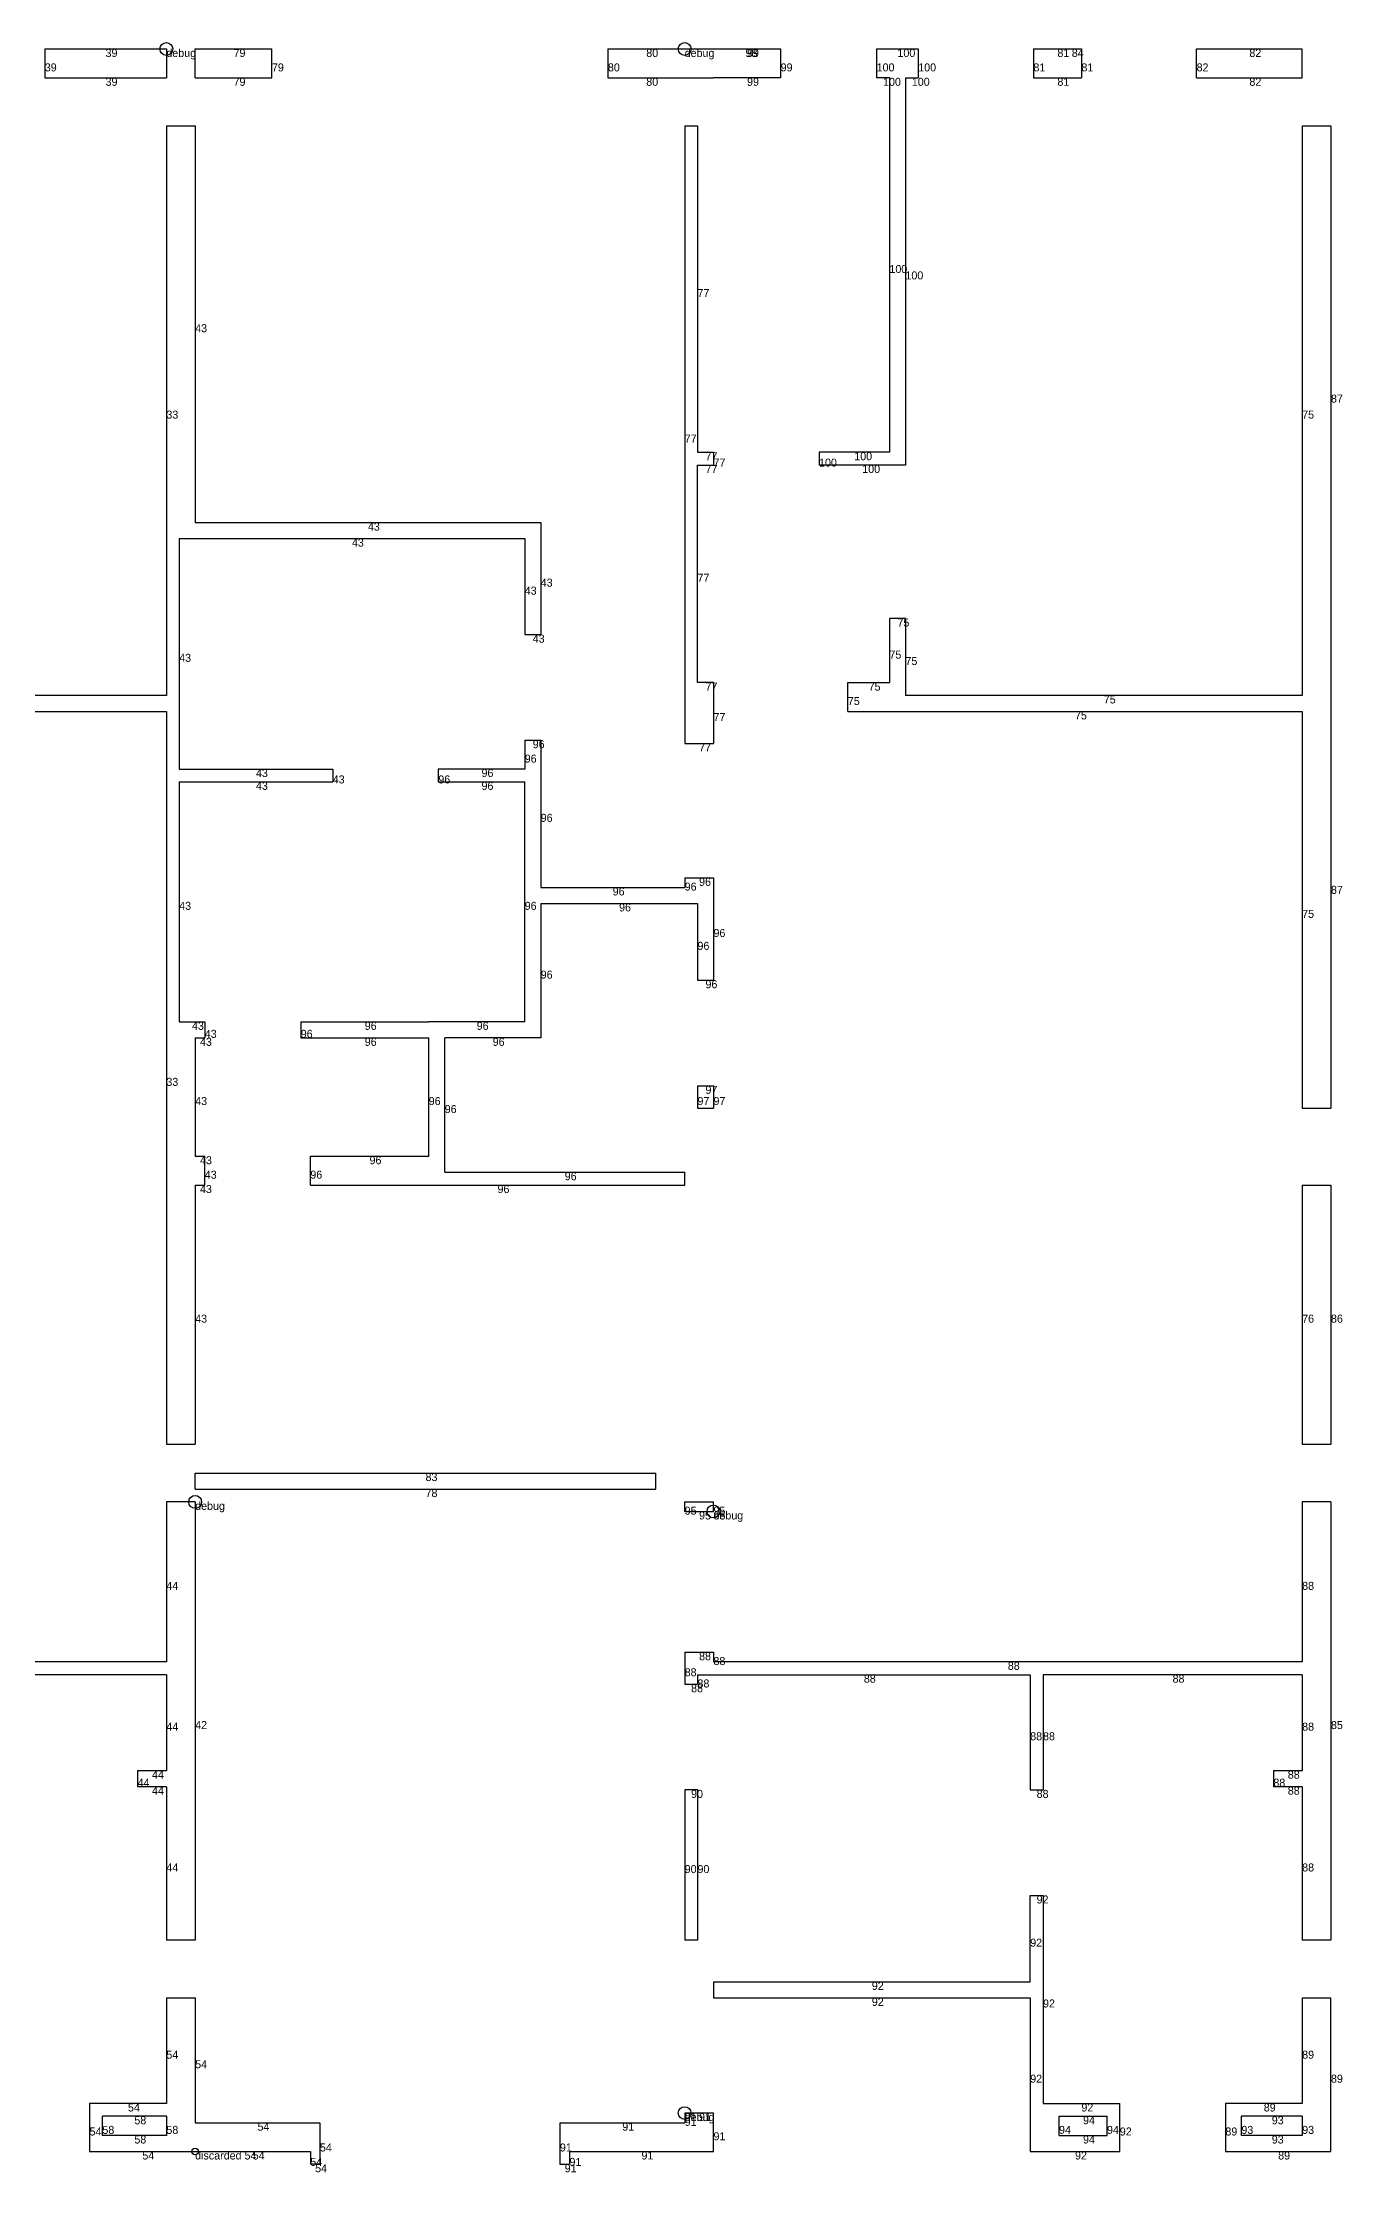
# Model space of a CAD drawing. Header units: metres. Extents: x 234 to 1678, y 437 to 1103.
# Drawn here: x 1271 to 1678, y 437 to 1103 of the extents above; entities that cross this region are included whole.
import ezdxf

# ---------------------------------------------------------------- set-up
doc = ezdxf.new("R2010")
doc.units = ezdxf.units.M
doc.layers.add('WALL_DEBUG', color=7, linetype='Continuous')

msp = doc.modelspace()

# ---------------------------------------------------------------- linework, layer by layer
at = {"layer": 'debug', "color": 2}
for centre in [(1310, 1101), (1472, 1101), (1319, 647), (1481, 644), (1472, 456)]:
    msp.add_circle(centre, 2, dxfattribs=at)
at = {"layer": 'debug', "color": 4}
msp.add_circle((1319, 444), 1, dxfattribs=at)
msp.add_circle((1319, 444), 1, dxfattribs=at)
at = {"layer": 'WALL_DEBUG'}
for p, q in [((1272, 1101), (1310, 1101)), ((1272, 1101), (1272, 1092)), ((1272, 1101), (1310, 1101)), ((1272, 1101), (1272, 1092)), ((1272, 1101), (1310, 1101)), ((1272, 1101), (1272, 1092)), ((1272, 1101), (1310, 1101)), ((1272, 1101), (1272, 1092)), ((1272, 1101), (1310, 1101)), ((1272, 1101), (1272, 1092)), ((1272, 1101), (1310, 1101)), ((1272, 1101), (1272, 1092)), ((1272, 1101), (1310, 1101)), ((1272, 1101), (1272, 1092)), ((1310, 1101), (1310, 1092)), ((1310, 1101), (1310, 1092)), ((1310, 1101), (1310, 1092)), ((1310, 1101), (1310, 1092)), ((1310, 1101), (1310, 1092)), ((1310, 1101), (1310, 1092)), ((1319, 1101), (1343, 1101)), ((1319, 1092), (1319, 1101)), ((1319, 1101), (1343, 1101)), ((1319, 1092), (1319, 1101)), ((1319, 1101), (1343, 1101)), ((1319, 1092), (1319, 1101)), ((1319, 1101), (1343, 1101)), ((1319, 1092), (1319, 1101)), ((1319, 1101), (1343, 1101)), ((1319, 1092), (1319, 1101)), ((1319, 1101), (1343, 1101)), ((1319, 1092), (1319, 1101)), ((1319, 1101), (1343, 1101)), ((1343, 1092), (1343, 1101)), ((1343, 1092), (1343, 1101)), ((1343, 1092), (1343, 1101)), ((1343, 1092), (1343, 1101)), ((1343, 1092), (1343, 1101)), ((1343, 1092), (1343, 1101)), ((1343, 1092), (1343, 1101)), ((1448, 1101), (1472, 1101)), ((1448, 1101), (1448, 1092)), ((1448, 1101), (1472, 1101)), ((1448, 1101), (1448, 1092)), ((1448, 1101), (1472, 1101)), ((1448, 1101), (1448, 1092)), ((1448, 1101), (1472, 1101)), ((1448, 1101), (1448, 1092)), ((1448, 1101), (1472, 1101)), ((1448, 1101), (1448, 1092)), ((1448, 1101), (1472, 1101)), ((1448, 1101), (1448, 1092)), ((1448, 1101), (1472, 1101)), ((1448, 1101), (1448, 1092)), ((1472, 1101), (1481, 1101)), ((1472, 1101), (1481, 1101)), ((1472, 1101), (1481, 1101)), ((1472, 1101), (1481, 1101)), ((1472, 1101), (1481, 1101)), ((1472, 1101), (1481, 1101)), ((1481, 1101), (1502, 1101)), ((1481, 1101), (1502, 1101)), ((1481, 1101), (1502, 1101)), ((1481, 1101), (1502, 1101)), ((1481, 1101), (1502, 1101)), ((1481, 1101), (1502, 1101)), ((1481, 1101), (1502, 1101)), ((1491, 1101), (1491, 1101)), ((1491, 1101), (1491, 1101)), ((1491, 1101), (1491, 1101)), ((1491, 1101), (1491, 1101)), ((1491, 1101), (1491, 1101)), ((1491, 1101), (1491, 1101)), ((1491, 1101), (1491, 1101)), ((1502, 1101), (1502, 1092)), ((1502, 1101), (1502, 1092)), ((1502, 1101), (1502, 1092)), ((1502, 1101), (1502, 1092)), ((1502, 1101), (1502, 1092)), ((1502, 1101), (1502, 1092)), ((1502, 1101), (1502, 1092)), ((1532, 1101), (1532, 1092)), ((1532, 1101), (1545, 1101)), ((1532, 1101), (1532, 1092)), ((1532, 1101), (1545, 1101)), ((1532, 1101), (1532, 1092)), ((1532, 1101), (1545, 1101)), ((1532, 1101), (1532, 1092)), ((1532, 1101), (1545, 1101)), ((1532, 1101), (1532, 1092)), ((1532, 1101), (1545, 1101)), ((1532, 1101), (1532, 1092)), ((1532, 1101), (1545, 1101)), ((1532, 1101), (1532, 1092)), ((1532, 1101), (1545, 1101)), ((1545, 1101), (1545, 1092)), ((1545, 1101), (1545, 1092)), ((1545, 1101), (1545, 1092)), ((1545, 1101), (1545, 1092)), ((1545, 1101), (1545, 1092)), ((1545, 1101), (1545, 1092)), ((1545, 1101), (1545, 1092)), ((1581, 1101), (1581, 1092)), ((1581, 1101), (1596, 1101)), ((1581, 1101), (1581, 1092)), ((1581, 1101), (1596, 1101)), ((1581, 1101), (1581, 1092)), ((1581, 1101), (1596, 1101)), ((1581, 1101), (1581, 1092)), ((1581, 1101), (1596, 1101)), ((1581, 1101), (1581, 1092)), ((1581, 1101), (1596, 1101)), ((1581, 1101), (1581, 1092)), ((1581, 1101), (1596, 1101)), ((1581, 1101), (1581, 1092)), ((1581, 1101), (1596, 1101)), ((1593, 1101), (1593, 1101)), ((1593, 1101), (1593, 1101)), ((1593, 1101), (1593, 1101)), ((1593, 1101), (1593, 1101)), ((1593, 1101), (1593, 1101)), ((1593, 1101), (1593, 1101)), ((1593, 1101), (1593, 1101)), ((1596, 1101), (1596, 1092)), ((1596, 1101), (1596, 1092)), ((1596, 1101), (1596, 1092)), ((1596, 1101), (1596, 1092)), ((1596, 1101), (1596, 1092)), ((1596, 1101), (1596, 1092)), ((1596, 1101), (1596, 1092)), ((1632, 1092), (1632, 1101)), ((1632, 1101), (1665, 1101)), ((1632, 1092), (1632, 1101)), ((1632, 1101), (1665, 1101)), ((1632, 1092), (1632, 1101)), ((1632, 1101), (1665, 1101)), ((1632, 1092), (1632, 1101)), ((1632, 1101), (1665, 1101)), ((1632, 1092), (1632, 1101)), ((1632, 1101), (1665, 1101)), ((1632, 1092), (1632, 1101)), ((1632, 1101), (1665, 1101)), ((1632, 1092), (1632, 1101)), ((1632, 1101), (1665, 1101)), ((1665, 1092), (1665, 1101)), ((1665, 1092), (1665, 1101)), ((1665, 1092), (1665, 1101)), ((1665, 1092), (1665, 1101)), ((1665, 1092), (1665, 1101)), ((1665, 1092), (1665, 1101)), ((1272, 1092), (1310, 1092)), ((1272, 1092), (1310, 1092)), ((1272, 1092), (1310, 1092)), ((1272, 1092), (1310, 1092)), ((1272, 1092), (1310, 1092)), ((1272, 1092), (1310, 1092)), ((1272, 1092), (1310, 1092)), ((1319, 1092), (1343, 1092)), ((1319, 1092), (1343, 1092)), ((1319, 1092), (1343, 1092)), ((1319, 1092), (1343, 1092)), ((1319, 1092), (1343, 1092)), ((1319, 1092), (1343, 1092)), ((1319, 1092), (1343, 1092)), ((1448, 1092), (1472, 1092)), ((1448, 1092), (1472, 1092)), ((1448, 1092), (1472, 1092)), ((1448, 1092), (1472, 1092)), ((1448, 1092), (1472, 1092)), ((1448, 1092), (1472, 1092)), ((1448, 1092), (1472, 1092)), ((1472, 1092), (1481, 1092)), ((1472, 1092), (1481, 1092)), ((1472, 1092), (1481, 1092)), ((1472, 1092), (1481, 1092)), ((1472, 1092), (1481, 1092)), ((1472, 1092), (1481, 1092)), ((1502, 1092), (1481, 1092)), ((1502, 1092), (1481, 1092)), ((1502, 1092), (1481, 1092)), ((1502, 1092), (1481, 1092)), ((1502, 1092), (1481, 1092)), ((1502, 1092), (1481, 1092)), ((1502, 1092), (1481, 1092)), ((1536, 1092), (1532, 1092)), ((1536, 1092), (1532, 1092)), ((1536, 1092), (1532, 1092)), ((1536, 1092), (1532, 1092)), ((1536, 1092), (1532, 1092)), ((1536, 1092), (1532, 1092)), ((1536, 1092), (1532, 1092)), ((1536, 1092), (1536, 975)), ((1536, 1092), (1536, 975)), ((1536, 1092), (1536, 975)), ((1536, 1092), (1536, 975)), ((1536, 1092), (1536, 975)), ((1536, 1092), (1536, 975)), ((1536, 1092), (1536, 975)), ((1541, 1092), (1541, 971)), ((1541, 1092), (1545, 1092)), ((1541, 1092), (1541, 971)), ((1541, 1092), (1545, 1092)), ((1541, 1092), (1541, 971)), ((1541, 1092), (1545, 1092)), ((1541, 1092), (1541, 971)), ((1541, 1092), (1545, 1092)), ((1541, 1092), (1541, 971)), ((1541, 1092), (1545, 1092)), ((1541, 1092), (1541, 971)), ((1541, 1092), (1545, 1092)), ((1541, 1092), (1541, 971)), ((1541, 1092), (1545, 1092)), ((1581, 1092), (1596, 1092)), ((1581, 1092), (1596, 1092)), ((1581, 1092), (1596, 1092)), ((1581, 1092), (1596, 1092)), ((1581, 1092), (1596, 1092)), ((1581, 1092), (1596, 1092)), ((1581, 1092), (1596, 1092)), ((1632, 1092), (1665, 1092)), ((1632, 1092), (1665, 1092)), ((1632, 1092), (1665, 1092)), ((1632, 1092), (1665, 1092)), ((1632, 1092), (1665, 1092)), ((1632, 1092), (1665, 1092)), ((1632, 1092), (1665, 1092)), ((1310, 1077), (1310, 899)), ((1310, 1077), (1310, 899)), ((1310, 1077), (1319, 1077)), ((1310, 1077), (1310, 899)), ((1310, 1077), (1319, 1077)), ((1310, 1077), (1310, 899)), ((1310, 1077), (1319, 1077)), ((1310, 1077), (1310, 899)), ((1310, 1077), (1319, 1077)), ((1310, 1077), (1310, 899)), ((1310, 1077), (1319, 1077)), ((1310, 1077), (1310, 899)), ((1310, 1077), (1319, 1077)), ((1319, 1077), (1319, 953)), ((1319, 1077), (1319, 953)), ((1319, 1077), (1319, 953)), ((1319, 1077), (1319, 953)), ((1319, 1077), (1319, 953)), ((1319, 1077), (1319, 953)), ((1319, 1077), (1319, 953)), ((1472, 1077), (1472, 884)), ((1472, 1077), (1472, 884)), ((1472, 1077), (1476, 1077)), ((1472, 1077), (1472, 884)), ((1472, 1077), (1476, 1077)), ((1472, 1077), (1472, 884)), ((1472, 1077), (1476, 1077)), ((1472, 1077), (1472, 884)), ((1472, 1077), (1476, 1077)), ((1472, 1077), (1472, 884)), ((1472, 1077), (1476, 1077)), ((1472, 1077), (1472, 884)), ((1472, 1077), (1476, 1077)), ((1476, 1077), (1476, 975)), ((1476, 1077), (1476, 975)), ((1476, 1077), (1476, 975)), ((1476, 1077), (1476, 975)), ((1476, 1077), (1476, 975)), ((1476, 1077), (1476, 975)), ((1476, 1077), (1476, 975)), ((1665, 1077), (1665, 899)), ((1665, 1077), (1665, 899)), ((1665, 1077), (1674, 1077)), ((1665, 1077), (1665, 899)), ((1665, 1077), (1674, 1077)), ((1665, 1077), (1665, 899)), ((1665, 1077), (1674, 1077)), ((1665, 1077), (1665, 899)), ((1665, 1077), (1674, 1077)), ((1665, 1077), (1665, 899)), ((1665, 1077), (1674, 1077)), ((1665, 1077), (1665, 899)), ((1665, 1077), (1674, 1077)), ((1674, 1077), (1674, 909)), ((1674, 1077), (1674, 909)), ((1674, 1077), (1674, 909)), ((1674, 1077), (1674, 909)), ((1674, 1077), (1674, 909)), ((1674, 1077), (1674, 909)), ((1674, 1077), (1674, 909)), ((1476, 975), (1481, 975)), ((1476, 975), (1481, 975)), ((1476, 975), (1481, 975)), ((1476, 975), (1481, 975)), ((1476, 975), (1481, 975)), ((1476, 975), (1481, 975)), ((1476, 975), (1481, 975)), ((1481, 975), (1481, 971)), ((1481, 975), (1481, 971)), ((1481, 975), (1481, 971)), ((1481, 975), (1481, 971)), ((1481, 975), (1481, 971)), ((1481, 975), (1481, 971)), ((1481, 975), (1481, 971)), ((1536, 975), (1514, 975)), ((1514, 975), (1514, 971)), ((1536, 975), (1514, 975)), ((1514, 975), (1514, 971)), ((1536, 975), (1514, 975)), ((1514, 975), (1514, 971)), ((1536, 975), (1514, 975)), ((1514, 975), (1514, 971)), ((1536, 975), (1514, 975)), ((1514, 975), (1514, 971)), ((1536, 975), (1514, 975)), ((1514, 975), (1514, 971)), ((1536, 975), (1514, 975)), ((1514, 975), (1514, 971)), ((1476, 903), (1476, 971)), ((1476, 971), (1481, 971)), ((1476, 903), (1476, 971)), ((1476, 971), (1481, 971)), ((1476, 903), (1476, 971)), ((1476, 971), (1481, 971)), ((1476, 903), (1476, 971)), ((1476, 971), (1481, 971)), ((1476, 903), (1476, 971)), ((1476, 971), (1481, 971)), ((1476, 903), (1476, 971)), ((1476, 971), (1481, 971)), ((1476, 903), (1476, 971)), ((1476, 971), (1481, 971)), ((1541, 971), (1514, 971)), ((1541, 971), (1514, 971)), ((1541, 971), (1514, 971)), ((1541, 971), (1514, 971)), ((1541, 971), (1514, 971)), ((1541, 971), (1514, 971)), ((1541, 971), (1514, 971)), ((1319, 953), (1427, 953)), ((1319, 953), (1427, 953)), ((1319, 953), (1427, 953)), ((1319, 953), (1427, 953)), ((1319, 953), (1427, 953)), ((1319, 953), (1427, 953)), ((1319, 953), (1427, 953)), ((1427, 953), (1427, 918)), ((1427, 953), (1427, 918)), ((1427, 953), (1427, 918)), ((1427, 953), (1427, 918)), ((1427, 953), (1427, 918)), ((1427, 953), (1427, 918)), ((1427, 953), (1427, 918)), ((1314, 948), (1314, 876)), ((1314, 948), (1422, 948)), ((1314, 948), (1314, 876)), ((1314, 948), (1422, 948)), ((1314, 948), (1314, 876)), ((1314, 948), (1422, 948)), ((1314, 948), (1314, 876)), ((1314, 948), (1422, 948)), ((1314, 948), (1314, 876)), ((1314, 948), (1422, 948)), ((1314, 948), (1314, 876)), ((1314, 948), (1422, 948)), ((1314, 948), (1314, 876)), ((1314, 948), (1422, 948)), ((1422, 948), (1422, 918)), ((1422, 948), (1422, 918)), ((1422, 948), (1422, 918)), ((1422, 948), (1422, 918)), ((1422, 948), (1422, 918)), ((1422, 948), (1422, 918)), ((1422, 948), (1422, 918)), ((1541, 923), (1536, 923)), ((1536, 923), (1536, 903)), ((1541, 923), (1536, 923)), ((1536, 923), (1536, 903)), ((1541, 923), (1536, 923)), ((1536, 923), (1536, 903)), ((1541, 923), (1536, 923)), ((1536, 923), (1536, 903)), ((1541, 923), (1536, 923)), ((1536, 923), (1536, 903)), ((1541, 923), (1536, 923)), ((1536, 923), (1536, 903)), ((1541, 923), (1536, 923)), ((1536, 923), (1536, 903)), ((1541, 923), (1541, 899)), ((1541, 923), (1541, 899)), ((1541, 923), (1541, 899)), ((1541, 923), (1541, 899)), ((1541, 923), (1541, 899)), ((1541, 923), (1541, 899)), ((1541, 923), (1541, 899)), ((1422, 918), (1427, 918)), ((1422, 918), (1427, 918)), ((1422, 918), (1427, 918)), ((1422, 918), (1427, 918)), ((1422, 918), (1427, 918)), ((1422, 918), (1427, 918)), ((1422, 918), (1427, 918)), ((1674, 909), (1674, 770)), ((1674, 909), (1674, 770)), ((1674, 909), (1674, 770)), ((1674, 909), (1674, 770)), ((1674, 909), (1674, 770)), ((1674, 909), (1674, 770)), ((1674, 909), (1674, 770)), ((1310, 899), (1181, 899)), ((1310, 899), (1181, 899)), ((1310, 899), (1181, 899)), ((1310, 899), (1181, 899)), ((1310, 899), (1181, 899)), ((1310, 899), (1181, 899)), ((1310, 899), (1181, 899)), ((1481, 903), (1476, 903)), ((1481, 903), (1476, 903)), ((1481, 903), (1476, 903)), ((1481, 903), (1476, 903)), ((1481, 903), (1476, 903)), ((1481, 903), (1476, 903)), ((1481, 903), (1476, 903)), ((1481, 903), (1481, 884)), ((1481, 903), (1481, 884)), ((1481, 903), (1481, 884)), ((1481, 903), (1481, 884)), ((1481, 903), (1481, 884)), ((1481, 903), (1481, 884)), ((1481, 903), (1481, 884)), ((1523, 894), (1523, 903)), ((1523, 903), (1536, 903)), ((1523, 894), (1523, 903)), ((1523, 903), (1536, 903)), ((1523, 894), (1523, 903)), ((1523, 903), (1536, 903)), ((1523, 894), (1523, 903)), ((1523, 903), (1536, 903)), ((1523, 894), (1523, 903)), ((1523, 903), (1536, 903)), ((1523, 894), (1523, 903)), ((1523, 903), (1536, 903)), ((1523, 894), (1523, 903)), ((1523, 903), (1536, 903)), ((1665, 899), (1541, 899)), ((1665, 899), (1541, 899)), ((1665, 899), (1541, 899)), ((1665, 899), (1541, 899)), ((1665, 899), (1541, 899)), ((1665, 899), (1541, 899)), ((1665, 899), (1541, 899)), ((1163, 894), (1310, 894)), ((1163, 894), (1310, 894)), ((1163, 894), (1310, 894)), ((1163, 894), (1310, 894)), ((1163, 894), (1310, 894)), ((1163, 894), (1310, 894)), ((1163, 894), (1310, 894)), ((1310, 894), (1310, 665)), ((1310, 894), (1310, 665)), ((1310, 894), (1310, 665)), ((1310, 894), (1310, 665)), ((1310, 894), (1310, 665)), ((1310, 894), (1310, 665)), ((1310, 894), (1310, 665)), ((1523, 894), (1665, 894)), ((1523, 894), (1665, 894)), ((1523, 894), (1665, 894)), ((1523, 894), (1665, 894)), ((1523, 894), (1665, 894)), ((1523, 894), (1665, 894)), ((1523, 894), (1665, 894)), ((1665, 894), (1665, 770)), ((1665, 894), (1665, 770)), ((1665, 894), (1665, 770)), ((1665, 894), (1665, 770)), ((1665, 894), (1665, 770)), ((1665, 894), (1665, 770)), ((1665, 894), (1665, 770)), ((1422, 885), (1422, 876)), ((1422, 885), (1427, 885)), ((1422, 885), (1422, 876)), ((1422, 885), (1427, 885)), ((1422, 885), (1422, 876)), ((1422, 885), (1427, 885)), ((1422, 885), (1422, 876)), ((1422, 885), (1427, 885)), ((1422, 885), (1422, 876)), ((1422, 885), (1427, 885)), ((1422, 885), (1422, 876)), ((1422, 885), (1427, 885)), ((1422, 885), (1422, 876)), ((1422, 885), (1427, 885)), ((1427, 885), (1427, 839)), ((1427, 885), (1427, 839)), ((1427, 885), (1427, 839)), ((1427, 885), (1427, 839)), ((1427, 885), (1427, 839)), ((1427, 885), (1427, 839)), ((1427, 885), (1427, 839)), ((1472, 884), (1481, 884)), ((1472, 884), (1481, 884)), ((1472, 884), (1481, 884)), ((1472, 884), (1481, 884)), ((1472, 884), (1481, 884)), ((1472, 884), (1481, 884)), ((1472, 884), (1481, 884)), ((1314, 876), (1362, 876)), ((1314, 876), (1362, 876)), ((1314, 876), (1362, 876)), ((1314, 876), (1362, 876)), ((1314, 876), (1362, 876)), ((1314, 876), (1362, 876)), ((1314, 876), (1362, 876)), ((1314, 872), (1314, 797)), ((1314, 872), (1362, 872)), ((1314, 872), (1314, 797)), ((1314, 872), (1362, 872)), ((1314, 872), (1314, 797)), ((1314, 872), (1362, 872)), ((1314, 872), (1314, 797)), ((1314, 872), (1362, 872)), ((1314, 872), (1314, 797)), ((1314, 872), (1362, 872)), ((1314, 872), (1314, 797)), ((1314, 872), (1362, 872)), ((1314, 872), (1314, 797)), ((1314, 872), (1362, 872)), ((1362, 876), (1362, 872)), ((1362, 876), (1362, 872)), ((1362, 876), (1362, 872)), ((1362, 876), (1362, 872)), ((1362, 876), (1362, 872)), ((1362, 876), (1362, 872)), ((1362, 876), (1362, 872)), ((1422, 876), (1395, 876)), ((1395, 876), (1395, 872)), ((1422, 876), (1395, 876)), ((1395, 876), (1395, 872)), ((1422, 876), (1395, 876)), ((1395, 876), (1395, 872)), ((1422, 876), (1395, 876)), ((1395, 876), (1395, 872)), ((1422, 876), (1395, 876)), ((1395, 876), (1395, 872)), ((1422, 876), (1395, 876)), ((1395, 876), (1395, 872)), ((1422, 876), (1395, 876)), ((1395, 876), (1395, 872)), ((1395, 872), (1422, 872)), ((1395, 872), (1422, 872)), ((1395, 872), (1422, 872)), ((1395, 872), (1422, 872)), ((1395, 872), (1422, 872)), ((1395, 872), (1422, 872)), ((1395, 872), (1422, 872)), ((1422, 797), (1422, 872)), ((1422, 797), (1422, 872)), ((1422, 797), (1422, 872)), ((1422, 797), (1422, 872)), ((1422, 797), (1422, 872)), ((1422, 797), (1422, 872)), ((1422, 797), (1422, 872)), ((1427, 839), (1472, 839)), ((1427, 839), (1472, 839)), ((1427, 839), (1472, 839)), ((1427, 839), (1472, 839)), ((1427, 839), (1472, 839)), ((1427, 839), (1472, 839)), ((1427, 839), (1472, 839)), ((1472, 842), (1472, 839)), ((1472, 842), (1481, 842)), ((1472, 842), (1472, 839)), ((1472, 842), (1481, 842)), ((1472, 842), (1472, 839)), ((1472, 842), (1481, 842)), ((1472, 842), (1472, 839)), ((1472, 842), (1481, 842)), ((1472, 842), (1472, 839)), ((1472, 842), (1481, 842)), ((1472, 842), (1472, 839)), ((1472, 842), (1481, 842)), ((1472, 842), (1472, 839)), ((1472, 842), (1481, 842)), ((1481, 842), (1481, 810)), ((1481, 842), (1481, 810)), ((1481, 842), (1481, 810)), ((1481, 842), (1481, 810)), ((1481, 842), (1481, 810)), ((1481, 842), (1481, 810)), ((1481, 842), (1481, 810)), ((1427, 834), (1427, 792)), ((1427, 834), (1476, 834)), ((1427, 834), (1427, 792)), ((1427, 834), (1476, 834)), ((1427, 834), (1427, 792)), ((1427, 834), (1476, 834)), ((1427, 834), (1427, 792)), ((1427, 834), (1476, 834)), ((1427, 834), (1427, 792)), ((1427, 834), (1476, 834)), ((1427, 834), (1427, 792)), ((1427, 834), (1476, 834)), ((1427, 834), (1427, 792)), ((1427, 834), (1476, 834)), ((1476, 834), (1476, 810)), ((1476, 834), (1476, 810)), ((1476, 834), (1476, 810)), ((1476, 834), (1476, 810)), ((1476, 834), (1476, 810)), ((1476, 834), (1476, 810)), ((1476, 834), (1476, 810)), ((1476, 810), (1481, 810)), ((1476, 810), (1481, 810)), ((1476, 810), (1481, 810)), ((1476, 810), (1481, 810)), ((1476, 810), (1481, 810)), ((1476, 810), (1481, 810)), ((1476, 810), (1481, 810)), ((1314, 797), (1322, 797)), ((1314, 797), (1322, 797)), ((1314, 797), (1322, 797)), ((1314, 797), (1322, 797)), ((1314, 797), (1322, 797)), ((1314, 797), (1322, 797)), ((1314, 797), (1322, 797)), ((1319, 792), (1319, 755)), ((1319, 792), (1322, 792)), ((1319, 792), (1319, 755)), ((1319, 792), (1322, 792)), ((1319, 792), (1319, 755)), ((1319, 792), (1322, 792)), ((1319, 792), (1319, 755)), ((1319, 792), (1322, 792)), ((1319, 792), (1319, 755)), ((1319, 792), (1322, 792)), ((1319, 792), (1319, 755)), ((1319, 792), (1322, 792)), ((1319, 792), (1319, 755)), ((1319, 792), (1322, 792)), ((1322, 797), (1322, 792)), ((1322, 797), (1322, 792)), ((1322, 797), (1322, 792)), ((1322, 797), (1322, 792)), ((1322, 797), (1322, 792)), ((1322, 797), (1322, 792)), ((1322, 797), (1322, 792)), ((1352, 797), (1392, 797)), ((1352, 797), (1352, 792)), ((1352, 797), (1392, 797)), ((1352, 797), (1352, 792)), ((1352, 797), (1392, 797)), ((1352, 797), (1352, 792)), ((1352, 797), (1392, 797)), ((1352, 797), (1352, 792)), ((1352, 797), (1392, 797)), ((1352, 797), (1352, 792)), ((1352, 797), (1392, 797)), ((1352, 797), (1352, 792)), ((1352, 797), (1392, 797)), ((1352, 797), (1352, 792)), ((1352, 792), (1392, 792)), ((1352, 792), (1392, 792)), ((1352, 792), (1392, 792)), ((1352, 792), (1392, 792)), ((1352, 792), (1392, 792)), ((1352, 792), (1392, 792)), ((1352, 792), (1392, 792)), ((1422, 797), (1392, 797)), ((1422, 797), (1392, 797)), ((1422, 797), (1392, 797)), ((1422, 797), (1392, 797)), ((1422, 797), (1392, 797)), ((1422, 797), (1392, 797)), ((1422, 797), (1392, 797)), ((1392, 755), (1392, 792)), ((1392, 755), (1392, 792)), ((1392, 755), (1392, 792)), ((1392, 755), (1392, 792)), ((1392, 755), (1392, 792)), ((1392, 755), (1392, 792)), ((1392, 755), (1392, 792)), ((1427, 792), (1397, 792)), ((1397, 750), (1397, 792)), ((1427, 792), (1397, 792)), ((1397, 750), (1397, 792)), ((1427, 792), (1397, 792)), ((1397, 750), (1397, 792)), ((1427, 792), (1397, 792)), ((1397, 750), (1397, 792)), ((1427, 792), (1397, 792)), ((1397, 750), (1397, 792)), ((1427, 792), (1397, 792)), ((1397, 750), (1397, 792)), ((1427, 792), (1397, 792)), ((1397, 750), (1397, 792)), ((1476, 777), (1476, 770)), ((1476, 777), (1481, 777)), ((1476, 777), (1476, 770)), ((1476, 777), (1481, 777)), ((1476, 777), (1476, 770)), ((1476, 777), (1481, 777)), ((1476, 777), (1476, 770)), ((1476, 777), (1481, 777)), ((1476, 777), (1476, 770)), ((1476, 777), (1481, 777)), ((1476, 777), (1476, 770)), ((1476, 777), (1481, 777)), ((1476, 777), (1476, 770)), ((1476, 777), (1481, 777)), ((1481, 777), (1481, 770)), ((1481, 777), (1481, 770)), ((1481, 777), (1481, 770)), ((1481, 777), (1481, 770)), ((1481, 777), (1481, 770)), ((1481, 777), (1481, 770)), ((1481, 777), (1481, 770)), ((1476, 770), (1481, 770)), ((1476, 770), (1481, 770)), ((1476, 770), (1481, 770)), ((1476, 770), (1481, 770)), ((1476, 770), (1481, 770)), ((1476, 770), (1481, 770)), ((1665, 770), (1674, 770)), ((1665, 770), (1674, 770)), ((1665, 770), (1674, 770)), ((1665, 770), (1674, 770)), ((1665, 770), (1674, 770)), ((1665, 770), (1674, 770)), ((1319, 755), (1322, 755)), ((1319, 755), (1322, 755)), ((1319, 755), (1322, 755)), ((1319, 755), (1322, 755)), ((1319, 755), (1322, 755)), ((1319, 755), (1322, 755)), ((1319, 755), (1322, 755)), ((1322, 746), (1322, 755)), ((1322, 746), (1322, 755)), ((1322, 746), (1322, 755)), ((1322, 746), (1322, 755)), ((1322, 746), (1322, 755)), ((1322, 746), (1322, 755)), ((1322, 746), (1322, 755)), ((1355, 746), (1355, 755)), ((1355, 755), (1392, 755)), ((1355, 746), (1355, 755)), ((1355, 755), (1392, 755)), ((1355, 746), (1355, 755)), ((1355, 755), (1392, 755)), ((1355, 746), (1355, 755)), ((1355, 755), (1392, 755)), ((1355, 746), (1355, 755)), ((1355, 755), (1392, 755)), ((1355, 746), (1355, 755)), ((1355, 755), (1392, 755)), ((1355, 746), (1355, 755)), ((1355, 755), (1392, 755)), ((1319, 746), (1319, 665)), ((1319, 746), (1322, 746)), ((1319, 746), (1319, 665)), ((1319, 746), (1322, 746)), ((1319, 746), (1319, 665)), ((1319, 746), (1322, 746)), ((1319, 746), (1319, 665)), ((1319, 746), (1322, 746)), ((1319, 746), (1319, 665)), ((1319, 746), (1322, 746)), ((1319, 746), (1319, 665)), ((1319, 746), (1322, 746)), ((1319, 746), (1319, 665)), ((1319, 746), (1322, 746)), ((1355, 746), (1472, 746)), ((1355, 746), (1472, 746)), ((1355, 746), (1472, 746)), ((1355, 746), (1472, 746)), ((1355, 746), (1472, 746)), ((1355, 746), (1472, 746)), ((1355, 746), (1472, 746)), ((1397, 750), (1472, 750)), ((1397, 750), (1472, 750)), ((1397, 750), (1472, 750)), ((1397, 750), (1472, 750)), ((1397, 750), (1472, 750)), ((1397, 750), (1472, 750)), ((1397, 750), (1472, 750)), ((1472, 746), (1472, 750)), ((1472, 746), (1472, 750)), ((1472, 746), (1472, 750)), ((1472, 746), (1472, 750)), ((1472, 746), (1472, 750)), ((1472, 746), (1472, 750)), ((1665, 746), (1665, 665)), ((1665, 746), (1665, 665)), ((1665, 746), (1674, 746)), ((1665, 746), (1665, 665)), ((1665, 746), (1674, 746)), ((1665, 746), (1665, 665)), ((1665, 746), (1674, 746)), ((1665, 746), (1665, 665)), ((1665, 746), (1674, 746)), ((1665, 746), (1665, 665)), ((1665, 746), (1674, 746)), ((1665, 746), (1665, 665)), ((1665, 746), (1674, 746)), ((1674, 746), (1674, 665)), ((1674, 746), (1674, 665)), ((1674, 746), (1674, 665)), ((1674, 746), (1674, 665)), ((1674, 746), (1674, 665)), ((1674, 746), (1674, 665)), ((1674, 746), (1674, 665)), ((1310, 665), (1319, 665)), ((1310, 665), (1319, 665)), ((1310, 665), (1319, 665)), ((1310, 665), (1319, 665)), ((1310, 665), (1319, 665)), ((1310, 665), (1319, 665)), ((1665, 665), (1674, 665)), ((1665, 665), (1674, 665)), ((1665, 665), (1674, 665)), ((1665, 665), (1674, 665)), ((1665, 665), (1674, 665)), ((1665, 665), (1674, 665)), ((1319, 656), (1463, 656)), ((1319, 651), (1319, 656)), ((1319, 656), (1463, 656)), ((1319, 651), (1319, 656)), ((1319, 656), (1463, 656)), ((1319, 651), (1319, 656)), ((1319, 656), (1463, 656)), ((1319, 651), (1319, 656)), ((1319, 656), (1463, 656)), ((1319, 651), (1319, 656)), ((1319, 656), (1463, 656)), ((1319, 651), (1319, 656)), ((1319, 656), (1463, 656)), ((1463, 651), (1463, 656)), ((1463, 651), (1463, 656)), ((1463, 651), (1463, 656)), ((1463, 651), (1463, 656)), ((1463, 651), (1463, 656)), ((1463, 651), (1463, 656)), ((1310, 647), (1310, 597)), ((1319, 647), (1310, 647)), ((1310, 647), (1310, 597)), ((1319, 647), (1310, 647)), ((1310, 647), (1310, 597)), ((1319, 647), (1310, 647)), ((1310, 647), (1310, 597)), ((1319, 647), (1310, 647)), ((1310, 647), (1310, 597)), ((1319, 647), (1310, 647)), ((1310, 647), (1310, 597)), ((1319, 647), (1310, 647)), ((1310, 647), (1310, 597)), ((1319, 651), (1463, 651)), ((1319, 651), (1463, 651)), ((1319, 651), (1463, 651)), ((1319, 651), (1463, 651)), ((1319, 651), (1463, 651)), ((1319, 651), (1463, 651)), ((1319, 651), (1463, 651)), ((1319, 647), (1319, 510)), ((1319, 647), (1319, 510)), ((1319, 647), (1319, 510)), ((1319, 647), (1319, 510)), ((1319, 647), (1319, 510)), ((1319, 647), (1319, 510)), ((1319, 647), (1319, 510)), ((1472, 644), (1472, 647)), ((1472, 644), (1472, 647)), ((1472, 647), (1481, 647)), ((1472, 644), (1472, 647)), ((1472, 647), (1481, 647)), ((1472, 644), (1472, 647)), ((1472, 647), (1481, 647)), ((1472, 644), (1472, 647)), ((1472, 647), (1481, 647)), ((1472, 644), (1472, 647)), ((1472, 647), (1481, 647)), ((1472, 644), (1472, 647)), ((1472, 647), (1481, 647)), ((1481, 644), (1481, 647)), ((1481, 644), (1481, 647)), ((1481, 644), (1481, 647)), ((1481, 644), (1481, 647)), ((1481, 644), (1481, 647)), ((1481, 644), (1481, 647)), ((1481, 644), (1481, 647)), ((1665, 647), (1665, 597)), ((1674, 647), (1665, 647)), ((1665, 647), (1665, 597)), ((1674, 647), (1665, 647)), ((1665, 647), (1665, 597)), ((1674, 647), (1665, 647)), ((1665, 647), (1665, 597)), ((1674, 647), (1665, 647)), ((1665, 647), (1665, 597)), ((1674, 647), (1665, 647)), ((1665, 647), (1665, 597)), ((1674, 647), (1665, 647)), ((1665, 647), (1665, 597)), ((1674, 647), (1674, 510)), ((1674, 647), (1674, 510)), ((1674, 647), (1674, 510)), ((1674, 647), (1674, 510)), ((1674, 647), (1674, 510)), ((1674, 647), (1674, 510)), ((1674, 647), (1674, 510)), ((1472, 644), (1481, 644)), ((1472, 644), (1481, 644)), ((1472, 644), (1481, 644)), ((1472, 644), (1481, 644)), ((1472, 644), (1481, 644)), ((1472, 644), (1481, 644)), ((1472, 644), (1481, 644)), ((1481, 644), (1481, 644)), ((1472, 600), (1472, 590)), ((1472, 600), (1481, 600)), ((1472, 600), (1472, 590)), ((1472, 600), (1481, 600)), ((1472, 600), (1472, 590)), ((1472, 600), (1481, 600)), ((1472, 600), (1472, 590)), ((1472, 600), (1481, 600)), ((1472, 600), (1472, 590)), ((1472, 600), (1481, 600)), ((1472, 600), (1472, 590)), ((1472, 600), (1481, 600)), ((1472, 600), (1472, 590)), ((1472, 600), (1481, 600)), ((1481, 600), (1481, 597)), ((1481, 600), (1481, 597)), ((1481, 600), (1481, 597)), ((1481, 600), (1481, 597)), ((1481, 600), (1481, 597)), ((1481, 600), (1481, 597)), ((1481, 600), (1481, 597)), ((1310, 597), (1121, 597)), ((1310, 597), (1121, 597)), ((1310, 597), (1121, 597)), ((1310, 597), (1121, 597)), ((1310, 597), (1121, 597)), ((1310, 597), (1121, 597)), ((1310, 597), (1121, 597)), ((1310, 593), (1224, 593)), ((1310, 593), (1224, 593)), ((1310, 593), (1224, 593)), ((1310, 593), (1224, 593)), ((1310, 593), (1224, 593)), ((1310, 593), (1224, 593)), ((1310, 593), (1224, 593)), ((1310, 593), (1310, 563)), ((1310, 593), (1310, 563)), ((1310, 593), (1310, 563)), ((1310, 593), (1310, 563)), ((1310, 593), (1310, 563)), ((1310, 593), (1310, 563)), ((1310, 593), (1310, 563)), ((1476, 593), (1580, 593)), ((1476, 593), (1476, 590)), ((1476, 593), (1580, 593)), ((1476, 593), (1476, 590)), ((1476, 593), (1580, 593)), ((1476, 593), (1476, 590)), ((1476, 593), (1580, 593)), ((1476, 593), (1476, 590)), ((1476, 593), (1580, 593)), ((1476, 593), (1476, 590)), ((1476, 593), (1580, 593)), ((1476, 593), (1476, 590)), ((1476, 593), (1580, 593)), ((1476, 593), (1476, 590)), ((1665, 597), (1481, 597)), ((1665, 597), (1481, 597)), ((1665, 597), (1481, 597)), ((1665, 597), (1481, 597)), ((1665, 597), (1481, 597)), ((1665, 597), (1481, 597)), ((1665, 597), (1481, 597)), ((1580, 593), (1580, 557)), ((1580, 593), (1580, 557)), ((1580, 593), (1580, 557)), ((1580, 593), (1580, 557)), ((1580, 593), (1580, 557)), ((1580, 593), (1580, 557)), ((1580, 593), (1580, 557)), ((1665, 593), (1584, 593)), ((1584, 593), (1584, 557)), ((1665, 593), (1584, 593)), ((1584, 593), (1584, 557)), ((1665, 593), (1584, 593)), ((1584, 593), (1584, 557)), ((1665, 593), (1584, 593)), ((1584, 593), (1584, 557)), ((1665, 593), (1584, 593)), ((1584, 593), (1584, 557)), ((1665, 593), (1584, 593)), ((1584, 593), (1584, 557)), ((1665, 593), (1584, 593)), ((1584, 593), (1584, 557)), ((1665, 593), (1665, 563)), ((1665, 593), (1665, 563)), ((1665, 593), (1665, 563)), ((1665, 593), (1665, 563)), ((1665, 593), (1665, 563)), ((1665, 593), (1665, 563)), ((1665, 593), (1665, 563)), ((1472, 590), (1476, 590)), ((1472, 590), (1476, 590)), ((1472, 590), (1476, 590)), ((1472, 590), (1476, 590)), ((1472, 590), (1476, 590)), ((1472, 590), (1476, 590)), ((1472, 590), (1476, 590)), ((1310, 563), (1301, 563)), ((1301, 563), (1301, 558)), ((1310, 563), (1301, 563)), ((1301, 563), (1301, 558)), ((1310, 563), (1301, 563)), ((1301, 563), (1301, 558)), ((1310, 563), (1301, 563)), ((1301, 563), (1301, 558)), ((1310, 563), (1301, 563)), ((1301, 563), (1301, 558)), ((1310, 563), (1301, 563)), ((1301, 563), (1301, 558)), ((1310, 563), (1301, 563)), ((1301, 563), (1301, 558)), ((1665, 563), (1656, 563)), ((1656, 563), (1656, 558)), ((1665, 563), (1656, 563)), ((1656, 563), (1656, 558)), ((1665, 563), (1656, 563)), ((1656, 563), (1656, 558)), ((1665, 563), (1656, 563)), ((1656, 563), (1656, 558)), ((1665, 563), (1656, 563)), ((1656, 563), (1656, 558)), ((1665, 563), (1656, 563)), ((1656, 563), (1656, 558)), ((1665, 563), (1656, 563)), ((1656, 563), (1656, 558)), ((1310, 558), (1301, 558)), ((1310, 558), (1301, 558)), ((1310, 558), (1301, 558)), ((1310, 558), (1301, 558)), ((1310, 558), (1301, 558)), ((1310, 558), (1301, 558)), ((1310, 558), (1301, 558)), ((1310, 558), (1310, 510)), ((1310, 558), (1310, 510)), ((1310, 558), (1310, 510)), ((1310, 558), (1310, 510)), ((1310, 558), (1310, 510)), ((1310, 558), (1310, 510)), ((1310, 558), (1310, 510)), ((1476, 557), (1472, 557)), ((1472, 557), (1472, 510)), ((1476, 557), (1472, 557)), ((1472, 557), (1472, 510)), ((1476, 557), (1472, 557)), ((1472, 557), (1472, 510)), ((1476, 557), (1472, 557)), ((1472, 557), (1472, 510)), ((1476, 557), (1472, 557)), ((1472, 557), (1472, 510)), ((1476, 557), (1472, 557)), ((1472, 557), (1472, 510)), ((1476, 557), (1472, 557)), ((1472, 557), (1472, 510)), ((1476, 557), (1476, 510)), ((1476, 557), (1476, 510)), ((1476, 557), (1476, 510)), ((1476, 557), (1476, 510)), ((1476, 557), (1476, 510)), ((1476, 557), (1476, 510)), ((1476, 557), (1476, 510)), ((1580, 557), (1584, 557)), ((1580, 557), (1584, 557)), ((1580, 557), (1584, 557)), ((1580, 557), (1584, 557)), ((1580, 557), (1584, 557)), ((1580, 557), (1584, 557)), ((1580, 557), (1584, 557)), ((1665, 558), (1656, 558)), ((1665, 558), (1656, 558)), ((1665, 558), (1656, 558)), ((1665, 558), (1656, 558)), ((1665, 558), (1656, 558)), ((1665, 558), (1656, 558)), ((1665, 558), (1656, 558)), ((1665, 558), (1665, 510)), ((1665, 558), (1665, 510)), ((1665, 558), (1665, 510)), ((1665, 558), (1665, 510)), ((1665, 558), (1665, 510)), ((1665, 558), (1665, 510)), ((1665, 558), (1665, 510)), ((1580, 497), (1580, 524)), ((1580, 524), (1584, 524)), ((1580, 497), (1580, 524)), ((1580, 524), (1584, 524)), ((1580, 497), (1580, 524)), ((1580, 524), (1584, 524)), ((1580, 497), (1580, 524)), ((1580, 524), (1584, 524)), ((1580, 497), (1580, 524)), ((1580, 524), (1584, 524)), ((1580, 497), (1580, 524)), ((1580, 524), (1584, 524)), ((1580, 497), (1580, 524)), ((1580, 524), (1584, 524)), ((1584, 524), (1584, 459)), ((1584, 524), (1584, 459)), ((1584, 524), (1584, 459)), ((1584, 524), (1584, 459)), ((1584, 524), (1584, 459)), ((1584, 524), (1584, 459)), ((1584, 524), (1584, 459)), ((1319, 510), (1310, 510)), ((1319, 510), (1310, 510)), ((1319, 510), (1310, 510)), ((1319, 510), (1310, 510)), ((1319, 510), (1310, 510)), ((1319, 510), (1310, 510)), ((1476, 510), (1472, 510)), ((1476, 510), (1472, 510)), ((1476, 510), (1472, 510)), ((1476, 510), (1472, 510)), ((1476, 510), (1472, 510)), ((1476, 510), (1472, 510)), ((1674, 510), (1665, 510)), ((1674, 510), (1665, 510)), ((1674, 510), (1665, 510)), ((1674, 510), (1665, 510)), ((1674, 510), (1665, 510)), ((1674, 510), (1665, 510)), ((1481, 497), (1580, 497)), ((1481, 497), (1580, 497)), ((1481, 497), (1481, 492)), ((1481, 497), (1580, 497)), ((1481, 497), (1481, 492)), ((1481, 497), (1580, 497)), ((1481, 497), (1481, 492)), ((1481, 497), (1580, 497)), ((1481, 497), (1481, 492)), ((1481, 497), (1580, 497)), ((1481, 497), (1481, 492)), ((1481, 497), (1580, 497)), ((1481, 497), (1481, 492)), ((1310, 492), (1310, 459)), ((1310, 492), (1310, 459)), ((1310, 492), (1319, 492)), ((1310, 492), (1310, 459)), ((1310, 492), (1319, 492)), ((1310, 492), (1310, 459)), ((1310, 492), (1319, 492)), ((1310, 492), (1310, 459)), ((1310, 492), (1319, 492)), ((1310, 492), (1310, 459)), ((1310, 492), (1319, 492)), ((1310, 492), (1310, 459)), ((1310, 492), (1319, 492)), ((1319, 492), (1319, 453)), ((1319, 492), (1319, 453)), ((1319, 492), (1319, 453)), ((1319, 492), (1319, 453)), ((1319, 492), (1319, 453)), ((1319, 492), (1319, 453)), ((1319, 492), (1319, 453)), ((1481, 492), (1580, 492)), ((1481, 492), (1580, 492)), ((1481, 492), (1580, 492)), ((1481, 492), (1580, 492)), ((1481, 492), (1580, 492)), ((1481, 492), (1580, 492)), ((1481, 492), (1580, 492)), ((1580, 492), (1580, 444)), ((1580, 492), (1580, 444)), ((1580, 492), (1580, 444)), ((1580, 492), (1580, 444)), ((1580, 492), (1580, 444)), ((1580, 492), (1580, 444)), ((1580, 492), (1580, 444)), ((1665, 492), (1665, 459)), ((1665, 492), (1665, 459)), ((1665, 492), (1674, 492)), ((1665, 492), (1665, 459)), ((1665, 492), (1674, 492)), ((1665, 492), (1665, 459)), ((1665, 492), (1674, 492)), ((1665, 492), (1665, 459)), ((1665, 492), (1674, 492)), ((1665, 492), (1665, 459)), ((1665, 492), (1674, 492)), ((1665, 492), (1665, 459)), ((1665, 492), (1674, 492)), ((1674, 444), (1674, 492)), ((1674, 444), (1674, 492)), ((1674, 444), (1674, 492)), ((1674, 444), (1674, 492)), ((1674, 444), (1674, 492)), ((1674, 444), (1674, 492)), ((1674, 444), (1674, 492)), ((1310, 459), (1286, 459)), ((1286, 459), (1286, 444)), ((1310, 459), (1286, 459)), ((1286, 459), (1286, 444)), ((1310, 459), (1286, 459)), ((1286, 459), (1286, 444)), ((1310, 459), (1286, 459)), ((1286, 459), (1286, 444)), ((1310, 459), (1286, 459)), ((1286, 459), (1286, 444)), ((1310, 459), (1286, 459)), ((1286, 459), (1286, 444)), ((1310, 459), (1286, 459)), ((1286, 459), (1286, 444)), ((1310, 455), (1290, 455)), ((1290, 449), (1290, 455)), ((1310, 455), (1290, 455)), ((1290, 449), (1290, 455)), ((1310, 455), (1290, 455)), ((1290, 449), (1290, 455)), ((1310, 455), (1290, 455)), ((1290, 449), (1290, 455)), ((1310, 455), (1290, 455)), ((1290, 449), (1290, 455)), ((1310, 455), (1290, 455)), ((1290, 449), (1290, 455)), ((1310, 455), (1290, 455)), ((1290, 449), (1290, 455)), ((1310, 455), (1310, 449)), ((1310, 455), (1310, 449)), ((1310, 455), (1310, 449)), ((1310, 455), (1310, 449)), ((1310, 455), (1310, 449)), ((1310, 455), (1310, 449)), ((1310, 455), (1310, 449)), ((1319, 453), (1358, 453)), ((1319, 453), (1358, 453)), ((1319, 453), (1358, 453)), ((1319, 453), (1358, 453)), ((1319, 453), (1358, 453)), ((1319, 453), (1358, 453)), ((1319, 453), (1358, 453)), ((1358, 453), (1358, 440)), ((1358, 453), (1358, 440)), ((1358, 453), (1358, 440)), ((1358, 453), (1358, 440)), ((1358, 453), (1358, 440)), ((1358, 453), (1358, 440)), ((1358, 453), (1358, 440)), ((1433, 453), (1472, 453)), ((1433, 453), (1433, 440)), ((1433, 453), (1472, 453)), ((1433, 453), (1433, 440)), ((1433, 453), (1472, 453)), ((1433, 453), (1433, 440)), ((1433, 453), (1472, 453)), ((1433, 453), (1433, 440)), ((1433, 453), (1472, 453)), ((1433, 453), (1433, 440)), ((1433, 453), (1472, 453)), ((1433, 453), (1433, 440)), ((1433, 453), (1472, 453)), ((1433, 453), (1433, 440)), ((1481, 456), (1472, 456)), ((1472, 456), (1472, 456)), ((1472, 456), (1472, 453)), ((1481, 456), (1472, 456)), ((1472, 456), (1472, 453)), ((1481, 456), (1472, 456)), ((1472, 456), (1472, 453)), ((1481, 456), (1472, 456)), ((1472, 456), (1472, 453)), ((1481, 456), (1472, 456)), ((1472, 456), (1472, 453)), ((1481, 456), (1472, 456)), ((1472, 456), (1472, 453)), ((1481, 456), (1472, 456)), ((1472, 456), (1472, 453)), ((1481, 444), (1481, 456)), ((1481, 444), (1481, 456)), ((1481, 444), (1481, 456)), ((1481, 444), (1481, 456)), ((1481, 444), (1481, 456)), ((1481, 444), (1481, 456)), ((1481, 444), (1481, 456)), ((1584, 459), (1608, 459)), ((1584, 459), (1608, 459)), ((1584, 459), (1608, 459)), ((1584, 459), (1608, 459)), ((1584, 459), (1608, 459)), ((1584, 459), (1608, 459)), ((1584, 459), (1608, 459)), ((1589, 449), (1589, 455)), ((1589, 455), (1604, 455)), ((1589, 449), (1589, 455)), ((1589, 455), (1604, 455)), ((1589, 449), (1589, 455)), ((1589, 455), (1604, 455)), ((1589, 449), (1589, 455)), ((1589, 455), (1604, 455)), ((1589, 449), (1589, 455)), ((1589, 455), (1604, 455)), ((1589, 449), (1589, 455)), ((1589, 455), (1604, 455)), ((1589, 449), (1589, 455)), ((1589, 455), (1604, 455)), ((1604, 449), (1604, 455)), ((1604, 449), (1604, 455)), ((1604, 449), (1604, 455)), ((1604, 449), (1604, 455)), ((1604, 449), (1604, 455)), ((1604, 449), (1604, 455)), ((1604, 449), (1604, 455)), ((1608, 444), (1608, 459)), ((1608, 444), (1608, 459)), ((1608, 444), (1608, 459)), ((1608, 444), (1608, 459)), ((1608, 444), (1608, 459)), ((1608, 444), (1608, 459)), ((1608, 444), (1608, 459)), ((1665, 459), (1641, 459)), ((1641, 459), (1641, 444)), ((1665, 459), (1641, 459)), ((1641, 459), (1641, 444)), ((1665, 459), (1641, 459)), ((1641, 459), (1641, 444)), ((1665, 459), (1641, 459)), ((1641, 459), (1641, 444)), ((1665, 459), (1641, 459)), ((1641, 459), (1641, 444)), ((1665, 459), (1641, 459)), ((1641, 459), (1641, 444)), ((1665, 459), (1641, 459)), ((1641, 459), (1641, 444)), ((1665, 455), (1646, 455)), ((1646, 449), (1646, 455)), ((1665, 455), (1646, 455)), ((1646, 449), (1646, 455)), ((1665, 455), (1646, 455)), ((1646, 449), (1646, 455)), ((1665, 455), (1646, 455)), ((1646, 449), (1646, 455)), ((1665, 455), (1646, 455)), ((1646, 449), (1646, 455)), ((1665, 455), (1646, 455)), ((1646, 449), (1646, 455)), ((1665, 455), (1646, 455)), ((1646, 449), (1646, 455)), ((1665, 455), (1665, 449)), ((1665, 455), (1665, 449)), ((1665, 455), (1665, 449)), ((1665, 455), (1665, 449)), ((1665, 455), (1665, 449)), ((1665, 455), (1665, 449)), ((1665, 455), (1665, 449)), ((1310, 449), (1290, 449)), ((1310, 449), (1290, 449)), ((1310, 449), (1290, 449)), ((1310, 449), (1290, 449)), ((1310, 449), (1290, 449)), ((1310, 449), (1290, 449)), ((1310, 449), (1290, 449)), ((1589, 449), (1604, 449)), ((1589, 449), (1604, 449)), ((1589, 449), (1604, 449)), ((1589, 449), (1604, 449)), ((1589, 449), (1604, 449)), ((1589, 449), (1604, 449)), ((1589, 449), (1604, 449)), ((1665, 449), (1646, 449)), ((1665, 449), (1646, 449)), ((1665, 449), (1646, 449)), ((1665, 449), (1646, 449)), ((1665, 449), (1646, 449)), ((1665, 449), (1646, 449)), ((1665, 449), (1646, 449)), ((1286, 444), (1355, 444)), ((1286, 444), (1355, 444)), ((1286, 444), (1355, 444)), ((1286, 444), (1355, 444)), ((1286, 444), (1355, 444)), ((1286, 444), (1355, 444)), ((1286, 444), (1355, 444)), ((1355, 444), (1355, 440)), ((1355, 444), (1355, 440)), ((1355, 444), (1355, 440)), ((1355, 444), (1355, 440)), ((1355, 444), (1355, 440)), ((1355, 444), (1355, 440)), ((1355, 444), (1355, 440)), ((1358, 440), (1355, 440)), ((1358, 440), (1355, 440)), ((1358, 440), (1355, 440)), ((1358, 440), (1355, 440)), ((1358, 440), (1355, 440)), ((1358, 440), (1355, 440)), ((1358, 440), (1355, 440)), ((1433, 440), (1436, 440)), ((1433, 440), (1436, 440)), ((1433, 440), (1436, 440)), ((1433, 440), (1436, 440)), ((1433, 440), (1436, 440)), ((1433, 440), (1436, 440)), ((1433, 440), (1436, 440)), ((1436, 444), (1481, 444)), ((1436, 444), (1436, 440)), ((1436, 444), (1481, 444)), ((1436, 444), (1436, 440)), ((1436, 444), (1481, 444)), ((1436, 444), (1436, 440)), ((1436, 444), (1481, 444)), ((1436, 444), (1436, 440)), ((1436, 444), (1481, 444)), ((1436, 444), (1436, 440)), ((1436, 444), (1481, 444)), ((1436, 444), (1436, 440)), ((1436, 444), (1481, 444)), ((1436, 444), (1436, 440)), ((1580, 444), (1608, 444)), ((1580, 444), (1608, 444)), ((1580, 444), (1608, 444)), ((1580, 444), (1608, 444)), ((1580, 444), (1608, 444)), ((1580, 444), (1608, 444)), ((1580, 444), (1608, 444)), ((1641, 444), (1674, 444)), ((1641, 444), (1674, 444)), ((1641, 444), (1674, 444)), ((1641, 444), (1674, 444)), ((1641, 444), (1674, 444)), ((1641, 444), (1674, 444)), ((1641, 444), (1674, 444))]:
    msp.add_line(p, q, dxfattribs=at)

# ---------------------------------------------------------------- texts
at = {"layer": 'comp_debug_text', "char_height": 2.5, "attachment_point": 1}
for s, insert in [('39', (1291, 1101)), ('79', (1331, 1101)), ('80', (1460, 1101)), ('98', (1491, 1101)), ('99', (1491.5, 1101)), ('100', (1538.5, 1101)), ('81', (1588.5, 1101)), ('84', (1593, 1101)), ('82', (1648.5, 1101)), ('39', (1272, 1096.5)), ('39', (1291, 1092)), ('79', (1331, 1092)), ('79', (1343, 1096.5)), ('80', (1448, 1096.5)), ('80', (1460, 1092)), ('99', (1491.5, 1092)), ('99', (1502, 1096.5)), ('100', (1532, 1096.5)), ('100', (1534, 1092)), ('100', (1543, 1092)), ('100', (1545, 1096.5)), ('81', (1581, 1096.5)), ('81', (1588.5, 1092)), ('81', (1596, 1096.5)), ('82', (1632, 1096.5)), ('82', (1648.5, 1092)), ('100', (1536, 1033.5)), ('77', (1476, 1026)), ('100', (1541, 1031.5)), ('43', (1319, 1015)), ('87', (1674, 993)), ('33', (1310, 988)), ('75', (1665, 988)), ('77', (1472, 980.5)), ('77', (1478.5, 975)), ('77', (1481, 973)), ('100', (1514, 973)), ('100', (1525, 975)), ('77', (1478.5, 971)), ('100', (1527.5, 971)), ('43', (1373, 953)), ('43', (1368, 948)), ('43', (1422, 933)), ('43', (1427, 935.5)), ('77', (1476, 937)), ('75', (1538.5, 923)), ('43', (1314, 912)), ('43', (1424.5, 918)), ('75', (1536, 913)), ('75', (1541, 911)), ('77', (1478.5, 903)), ('75', (1523, 898.5)), ('75', (1529.5, 903)), ('75', (1603, 899)), ('77', (1481, 893.5)), ('75', (1594, 894)), ('96', (1422, 880.5)), ('96', (1424.5, 885)), ('77', (1476.5, 884)), ('43', (1338, 876)), ('43', (1338, 872)), ('43', (1362, 874)), ('96', (1395, 874)), ('96', (1408.5, 876)), ('96', (1408.5, 872)), ('96', (1427, 862)), ('96', (1449.5, 839)), ('96', (1472, 840.5)), ('96', (1476.5, 842)), ('87', (1674, 839.5)), ('43', (1314, 834.5)), ('96', (1422, 834.5)), ('96', (1451.5, 834)), ('75', (1665, 832)), ('96', (1481, 826)), ('96', (1476, 822)), ('96', (1427, 813)), ('96', (1478.5, 810)), ('43', (1318, 797)), ('43', (1320.5, 792)), ('43', (1322, 794.5)), ('96', (1352, 794.5)), ('96', (1372, 797)), ('96', (1372, 792)), ('96', (1407, 797)), ('96', (1412, 792)), ('33', (1310, 779.5)), ('43', (1319, 773.5)), ('96', (1392, 773.5)), ('97', (1476, 773.5)), ('97', (1478.5, 777)), ('97', (1481, 773.5)), ('96', (1397, 771)), ('43', (1320.5, 755)), ('96', (1373.5, 755)), ('43', (1320.5, 746)), ('43', (1322, 750.5)), ('96', (1355, 750.5)), ('96', (1413.5, 746)), ('96', (1434.5, 750)), ('43', (1319, 705.5)), ('76', (1665, 705.5)), ('86', (1674, 705.5)), ('83', (1391, 656)), ('78', (1391, 651)), ('95', (1472, 645.5)), ('95', (1476.5, 644)), ('95', (1481, 645.5)), ('95', (1481, 644)), ('44', (1310, 622)), ('88', (1665, 622)), ('88', (1476.5, 600)), ('88', (1472, 595)), ('88', (1481, 598.5)), ('88', (1528, 593)), ('88', (1573, 597)), ('88', (1624.5, 593)), ('88', (1474, 590)), ('88', (1476, 591.5)), ('44', (1310, 578)), ('42', (1319, 578.5)), ('88', (1580, 575)), ('88', (1584, 575)), ('88', (1665, 578)), ('85', (1674, 578.5)), ('44', (1301, 560.5)), ('44', (1305.5, 563)), ('88', (1656, 560.5)), ('88', (1660.5, 563)), ('44', (1305.5, 558)), ('90', (1474, 557)), ('88', (1582, 557)), ('88', (1660.5, 558)), ('44', (1310, 534)), ('90', (1472, 533.5)), ('90', (1476, 533.5)), ('88', (1665, 534)), ('92', (1582, 524)), ('92', (1580, 510.5)), ('92', (1530.5, 497)), ('92', (1530.5, 492)), ('92', (1584, 491.5)), ('54', (1310, 475.5)), ('89', (1665, 475.5)), ('54', (1319, 472.5)), ('92', (1580, 468)), ('89', (1674, 468)), ('54', (1298, 459)), ('58', (1300, 455)), ('54', (1338.5, 453)), ('91', (1452.5, 453)), ('91', (1472, 456)), ('91', (1472, 454.5)), ('91', (1476.5, 456)), ('92', (1596, 459)), ('94', (1596.5, 455)), ('89', (1653, 459)), ('93', (1655.5, 455)), ('54', (1286, 451.5)), ('58', (1290, 452)), ('58', (1300, 449)), ('58', (1310, 452)), ('54', (1358, 446.5)), ('91', (1433, 446.5)), ('91', (1481, 450)), ('94', (1589, 452)), ('94', (1596.5, 449)), ('94', (1604, 452)), ('92', (1608, 451.5)), ('89', (1641, 451.5)), ('93', (1646, 452)), ('93', (1655.5, 449)), ('93', (1665, 452)), ('54', (1302.5, 444)), ('54', (1337, 444)), ('54', (1355, 442)), ('54', (1356.5, 440)), ('91', (1434.5, 440)), ('91', (1436, 442)), ('91', (1458.5, 444)), ('92', (1594, 444)), ('89', (1657.5, 444))]:
    msp.add_mtext(s, dxfattribs=dict(at, insert=insert))
at = {"layer": 'debug', "char_height": 2.5, "attachment_point": 1}
for s, insert in [('debug', (1310, 1101)), ('debug', (1472, 1101)), ('debug', (1319, 647)), ('debug', (1481, 644)), ('debug', (1472, 456)), ('discarded 54', (1319, 444)), ('discarded 54', (1319, 444))]:
    msp.add_mtext(s, dxfattribs=dict(at, insert=insert))

doc.saveas('drawing.dxf')
